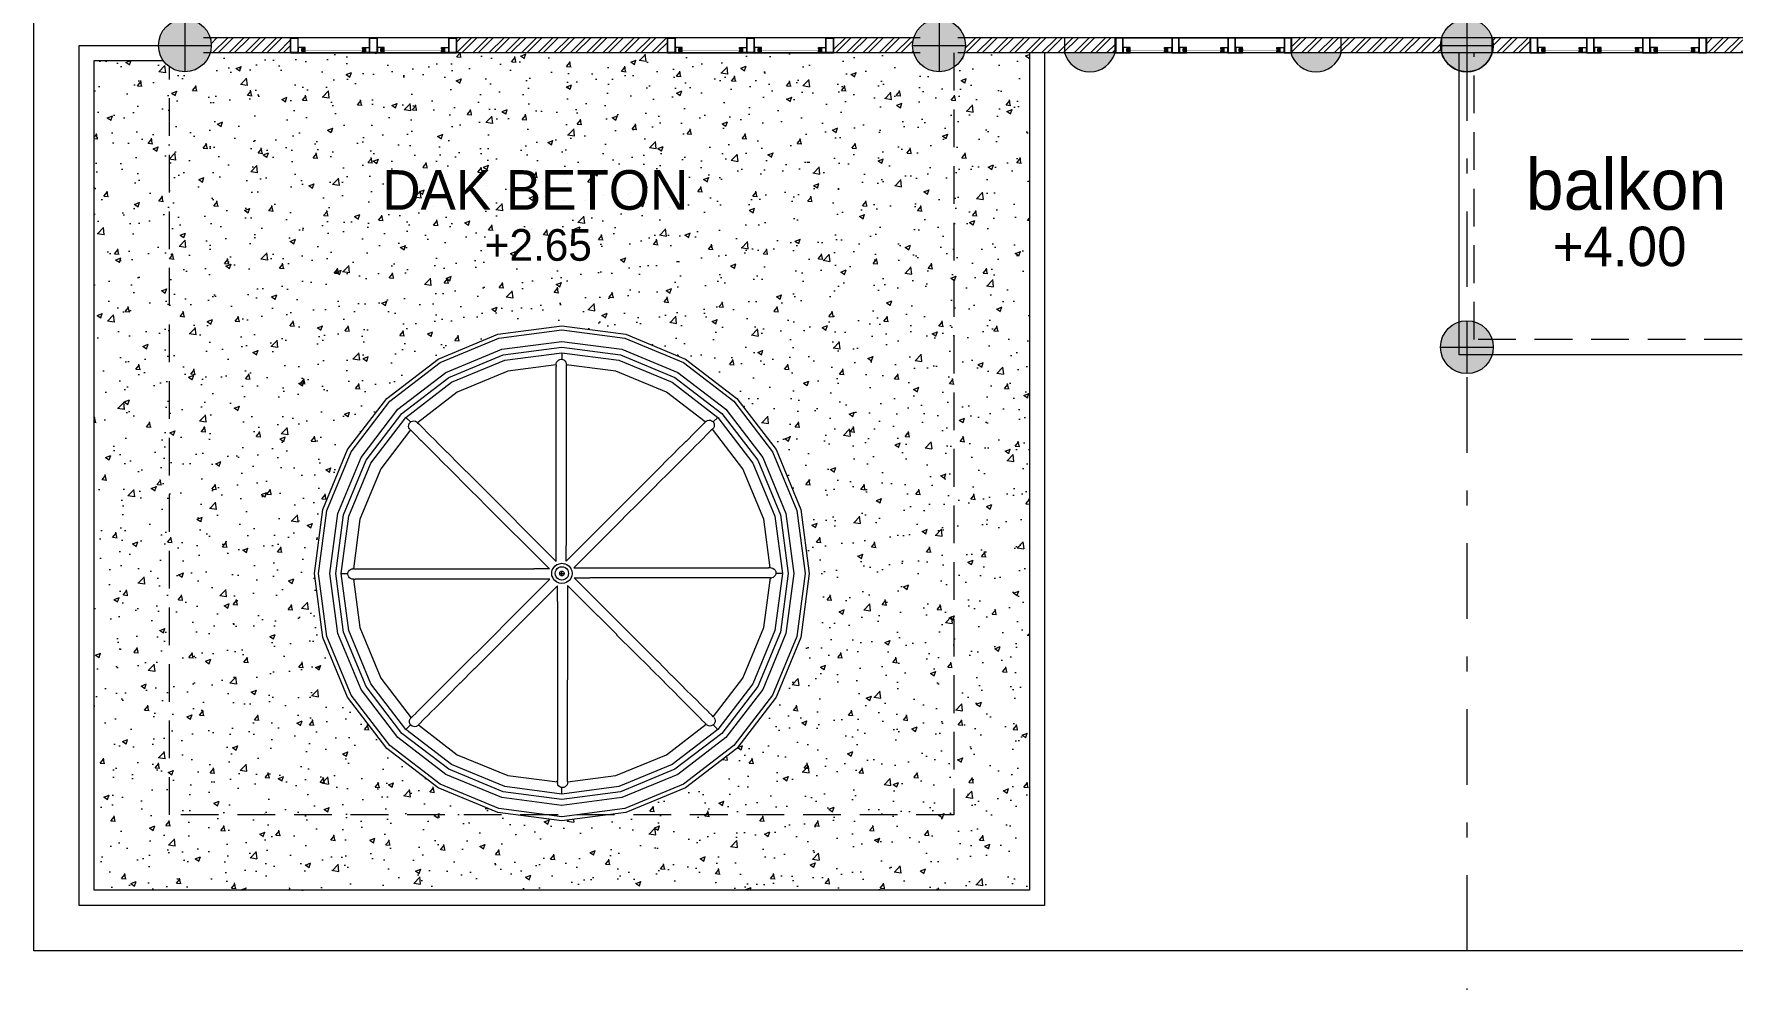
# Model space of a CAD drawing. Header units: millimetres. Extents: x -667 to -468, y -723 to -475.
# Drawn here: x -583.96 to -572.7, y -711.57 to -705.31 of the extents above; entities that cross this region are included whole.
import ezdxf

# ---------------------------------------------------------------- set-up
doc = ezdxf.new("R2010")
doc.units = ezdxf.units.MM
for name, pattern in [('CENTER', [2, 1.25, -0.25, 0.25, -0.25]), ('DASHDOT', [1, 0.5, -0.25, 0, -0.25]), ('DASHED2', [0.375, 0.25, -0.125])]:
    doc.linetypes.add(name, pattern=pattern)
doc.layers.get('0').update_dxf_attribs({"lineweight": 9})
for name, color, linetype, lineweight in [('COLUMN', 11, 'Continuous', 9), ('dinding', 36, 'Continuous', 9), ('GRID', 250, 'CENTER', 0), ('NOTASI', 250, 'Continuous', 5), ('pintu', 6, 'Continuous', 5), ('TEXT', 26, 'Continuous', 5)]:
    doc.layers.add(name, color=color, linetype=linetype, lineweight=lineweight)
doc.styles.get("Standard").update_dxf_attribs({"font": 'arial.ttf'})
pattern_1 = [(45, (75.192764, -159.11501), (-0.053881537, 0.053881537), []), (45, (75.228685, -159.11501), (-0.053881537, 0.053881537), [])]

# ---------------------------------------------------------------- blocks, each defined once
blk = doc.blocks.new('kolommm bulat')
at = {"layer": 'NOTASI'}
h = blk.add_hatch(color=256, dxfattribs=at)
h.paths.add_polyline_path([(-808.914, -494.931), (-808.914, -495.106), (-808.739, -495.106, 0.414214)])
h.paths.add_polyline_path([(-808.914, -494.931, 0.414214), (-809.089, -495.106), (-808.914, -495.106)])
h.paths.add_polyline_path([(-808.914, -495.106), (-809.089, -495.106, 0.414214), (-808.914, -495.281)])
h.paths.add_polyline_path([(-808.739, -495.106), (-808.914, -495.106), (-808.914, -495.281, 0.414214)])
for p, q in [((-808.914, -494.931), (-808.914, -495.281)), ((-809.089, -495.106), (-808.739, -495.106))]:
    blk.add_line(p, q)
blk.add_circle((-808.914, -495.106), 0.175)
blk = doc.blocks.new('VBV')
h = blk.add_hatch()
h.set_pattern_fill('ANSI31', color=30, scale=0.02, angle=-180, style=0)
h.set_pattern_definition([(45, (-1846.064447, -2578.5427676), (-0.0017677669529, 0.0017677669529), [])])
h.paths.add_polyline_path([(-651.29, -519.722), (-651.288, -519.722, -0.354282), (-651.286, -519.719), (-651.306, -519.719), (-651.306, -519.727), (-651.29, -519.727)])
h.paths.add_polyline_path([(-651.306, -519.711), (-651.306, -519.719), (-651.286, -519.719, -0.354282), (-651.288, -519.716), (-651.29, -519.716), (-651.29, -519.711)])
h = blk.add_hatch()
h.set_pattern_fill('ANSI31', color=30, scale=0.02, angle=-180, style=0)
h.set_pattern_definition([(135, (543.7193513, -2578.5427676), (0.0017677669529, 0.0017677669529), [])])
h.paths.add_polyline_path([(-651.055, -519.722), (-651.057, -519.722, 0.354282), (-651.059, -519.719), (-651.039, -519.719), (-651.039, -519.727), (-651.055, -519.727)])
h.paths.add_polyline_path([(-651.039, -519.711), (-651.039, -519.719), (-651.059, -519.719, 0.354282), (-651.057, -519.716), (-651.055, -519.716), (-651.055, -519.711)])
h = blk.add_hatch()
h.set_pattern_fill('ANSI31', color=30, scale=0.02, angle=-180, style=0)
h.set_pattern_definition([(45, (-1845.6919134, -2578.5427676), (-0.0017677669529, 0.0017677669529), [])])
h.paths.add_polyline_path([(-650.918, -519.722), (-650.916, -519.722, -0.354282), (-650.914, -519.719), (-650.934, -519.719), (-650.934, -519.727), (-650.918, -519.727)])
h.paths.add_polyline_path([(-650.934, -519.711), (-650.934, -519.719), (-650.914, -519.719, -0.354282), (-650.916, -519.716), (-650.918, -519.716), (-650.918, -519.711)])
h = blk.add_hatch()
h.set_pattern_fill('ANSI31', color=30, scale=0.02, angle=-180, style=0)
h.set_pattern_definition([(135, (544.0918849, -2578.5427676), (0.0017677669529, 0.0017677669529), [])])
h.paths.add_polyline_path([(-650.682, -519.722), (-650.684, -519.722, 0.354282), (-650.686, -519.719), (-650.666, -519.719), (-650.666, -519.727), (-650.682, -519.727)])
h.paths.add_polyline_path([(-650.666, -519.711), (-650.666, -519.719), (-650.686, -519.719, 0.354282), (-650.684, -519.716), (-650.682, -519.716), (-650.682, -519.711)])
h = blk.add_hatch()
h.set_pattern_fill('ANSI31', color=30, scale=0.02, angle=-180, style=0)
h.set_pattern_definition([(45, (-1845.31938, -2578.5427676), (-0.0017677669529, 0.0017677669529), [])])
h.paths.add_polyline_path([(-650.545, -519.722), (-650.543, -519.722, -0.354282), (-650.541, -519.719), (-650.561, -519.719), (-650.561, -519.727), (-650.545, -519.727)])
h.paths.add_polyline_path([(-650.561, -519.711), (-650.561, -519.719), (-650.541, -519.719, -0.354282), (-650.543, -519.716), (-650.545, -519.716), (-650.545, -519.711)])
h = blk.add_hatch()
h.set_pattern_fill('ANSI31', color=30, scale=0.02, angle=-180, style=0)
h.set_pattern_definition([(135, (544.4644184, -2578.5427676), (0.0017677669529, 0.0017677669529), [])])
h.paths.add_polyline_path([(-650.31, -519.722), (-650.312, -519.722, 0.354282), (-650.314, -519.719), (-650.294, -519.719), (-650.294, -519.727), (-650.31, -519.727)])
h.paths.add_polyline_path([(-650.294, -519.711), (-650.294, -519.719), (-650.314, -519.719, 0.354282), (-650.312, -519.716), (-650.31, -519.716), (-650.31, -519.711)])
for points in [[(-651.334, -519.638), (-651.384, -519.638), (-651.384, -519.738), (-651.334, -519.738)], [(-651.384, -519.638), (-650.216, -519.638), (-650.216, -519.738), (-651.384, -519.738)], [(-651.336, -519.64), (-651.382, -519.64), (-651.382, -519.736), (-651.336, -519.736)], [(-650.961, -519.638), (-651.011, -519.638), (-651.011, -519.738), (-650.961, -519.738)], [(-650.963, -519.64), (-651.009, -519.64), (-651.009, -519.736), (-650.963, -519.736)], [(-650.589, -519.638), (-650.639, -519.638), (-650.639, -519.738), (-650.589, -519.738)], [(-650.591, -519.64), (-650.637, -519.64), (-650.637, -519.736), (-650.591, -519.736)], [(-650.216, -519.638), (-650.266, -519.638), (-650.266, -519.738), (-650.216, -519.738)], [(-650.218, -519.64), (-650.264, -519.64), (-650.264, -519.736), (-650.218, -519.736)], [(-651.308, -519.709), (-651.288, -519.709), (-651.288, -519.703), (-651.332, -519.703), (-651.332, -519.736), (-651.288, -519.736), (-651.288, -519.729), (-651.308, -519.729)], [(-651.037, -519.709), (-651.057, -519.709), (-651.057, -519.703), (-651.013, -519.703), (-651.013, -519.736), (-651.057, -519.736), (-651.057, -519.729), (-651.037, -519.729)], [(-650.936, -519.709), (-650.916, -519.709), (-650.916, -519.703), (-650.959, -519.703), (-650.959, -519.736), (-650.916, -519.736), (-650.916, -519.729), (-650.936, -519.729)], [(-650.664, -519.709), (-650.684, -519.709), (-650.684, -519.703), (-650.641, -519.703), (-650.641, -519.736), (-650.684, -519.736), (-650.684, -519.729), (-650.664, -519.729)], [(-650.563, -519.709), (-650.543, -519.709), (-650.543, -519.703), (-650.587, -519.703), (-650.587, -519.736), (-650.543, -519.736), (-650.543, -519.729), (-650.563, -519.729)], [(-650.292, -519.709), (-650.312, -519.709), (-650.312, -519.703), (-650.268, -519.703), (-650.268, -519.736), (-650.312, -519.736), (-650.312, -519.729), (-650.292, -519.729)]]:
    blk.add_lwpolyline(points, close=True)
for points in [[(-651.288, -519.713), (-651.288, -519.711), (-651.288, -519.716), (-651.288, -519.711), (-651.286, -519.711), (-651.286, -519.701), (-651.334, -519.701), (-651.334, -519.738), (-651.286, -519.738), (-651.286, -519.727), (-651.288, -519.727), (-651.288, -519.722), (-651.288, -519.727)], [(-651.288, -519.722), (-651.29, -519.722), (-651.29, -519.727), (-651.306, -519.727), (-651.306, -519.711), (-651.29, -519.711), (-651.29, -519.716), (-651.288, -519.716)], [(-651.057, -519.713), (-651.057, -519.711), (-651.057, -519.716), (-651.057, -519.711), (-651.059, -519.711), (-651.059, -519.701), (-651.011, -519.701), (-651.011, -519.738), (-651.059, -519.738), (-651.059, -519.727), (-651.057, -519.727), (-651.057, -519.722), (-651.057, -519.727)], [(-651.057, -519.722), (-651.055, -519.722), (-651.055, -519.727), (-651.039, -519.727), (-651.039, -519.711), (-651.055, -519.711), (-651.055, -519.716), (-651.057, -519.716)], [(-650.916, -519.713), (-650.916, -519.711), (-650.916, -519.716), (-650.916, -519.711), (-650.914, -519.711), (-650.914, -519.701), (-650.961, -519.701), (-650.961, -519.738), (-650.914, -519.738), (-650.914, -519.727), (-650.916, -519.727), (-650.916, -519.722), (-650.916, -519.727)], [(-650.916, -519.722), (-650.918, -519.722), (-650.918, -519.727), (-650.934, -519.727), (-650.934, -519.711), (-650.918, -519.711), (-650.918, -519.716), (-650.916, -519.716)], [(-650.684, -519.713), (-650.684, -519.711), (-650.684, -519.716), (-650.684, -519.711), (-650.686, -519.711), (-650.686, -519.701), (-650.639, -519.701), (-650.639, -519.738), (-650.686, -519.738), (-650.686, -519.727), (-650.684, -519.727), (-650.684, -519.722), (-650.684, -519.727)], [(-650.684, -519.722), (-650.682, -519.722), (-650.682, -519.727), (-650.666, -519.727), (-650.666, -519.711), (-650.682, -519.711), (-650.682, -519.716), (-650.684, -519.716)], [(-650.543, -519.713), (-650.543, -519.711), (-650.543, -519.716), (-650.543, -519.711), (-650.541, -519.711), (-650.541, -519.701), (-650.589, -519.701), (-650.589, -519.738), (-650.541, -519.738), (-650.541, -519.727), (-650.543, -519.727), (-650.543, -519.722), (-650.543, -519.727)], [(-650.543, -519.722), (-650.545, -519.722), (-650.545, -519.727), (-650.561, -519.727), (-650.561, -519.711), (-650.545, -519.711), (-650.545, -519.716), (-650.543, -519.716)], [(-650.312, -519.713), (-650.312, -519.711), (-650.312, -519.716), (-650.312, -519.711), (-650.314, -519.711), (-650.314, -519.701), (-650.266, -519.701), (-650.266, -519.738), (-650.314, -519.738), (-650.314, -519.727), (-650.312, -519.727), (-650.312, -519.722), (-650.312, -519.727)], [(-650.312, -519.722), (-650.31, -519.722), (-650.31, -519.727), (-650.294, -519.727), (-650.294, -519.711), (-650.31, -519.711), (-650.31, -519.716), (-650.312, -519.716)]]:
    blk.add_lwpolyline(points)
at = {"color": 20, "const_width": 0.002}
for points in [[(-651.055, -519.719), (-651.29, -519.719)], [(-650.682, -519.719), (-650.918, -519.719)], [(-650.31, -519.719), (-650.545, -519.719)]]:
    blk.add_lwpolyline(points, dxfattribs=at)
for centre, start, end in [((-651.285, -519.717), 174.6734, 252.7067), ((-651.285, -519.722), 107.2933, 185.3266), ((-651.06, -519.717), 287.2933, 5.3266), ((-651.06, -519.722), 354.6734, 72.7067), ((-650.913, -519.717), 174.6734, 252.7067), ((-650.913, -519.722), 107.2933, 185.3266), ((-650.687, -519.717), 287.2933, 5.3266), ((-650.687, -519.722), 354.6734, 72.7067), ((-650.54, -519.717), 174.6734, 252.7067), ((-650.54, -519.722), 107.2933, 185.3266), ((-650.315, -519.717), 287.2933, 5.3266), ((-650.315, -519.722), 354.6734, 72.7067)]:
    blk.add_arc(centre, 0.00286, start, end)
blk = doc.blocks.new('FCE')
h = blk.add_hatch()
h.set_pattern_fill('ANSI31', color=30, scale=0.02, angle=-180, style=0)
h.set_pattern_definition([(45, (-1849.7851361, -2568.5427676), (-0.0017677669529, 0.0017677669529), [])])
h.paths.add_polyline_path([(-655.011, -509.722), (-655.009, -509.722, -0.354282), (-655.007, -509.719), (-655.027, -509.719), (-655.027, -509.727), (-655.011, -509.727)])
h.paths.add_polyline_path([(-655.027, -509.711), (-655.027, -509.719), (-655.007, -509.719, -0.354282), (-655.009, -509.716), (-655.011, -509.716), (-655.011, -509.711)])
h = blk.add_hatch()
h.set_pattern_fill('ANSI31', color=30, scale=0.02, angle=-180, style=0)
h.set_pattern_definition([(135, (540.1511286, -2568.5427676), (0.0017677669529, 0.0017677669529), [])])
h.paths.add_polyline_path([(-654.623, -509.722), (-654.625, -509.722, 0.354282), (-654.627, -509.719), (-654.607, -509.719), (-654.607, -509.727), (-654.623, -509.727)])
h.paths.add_polyline_path([(-654.607, -509.711), (-654.607, -509.719), (-654.627, -509.719, 0.354282), (-654.625, -509.716), (-654.623, -509.716), (-654.623, -509.711)])
h = blk.add_hatch()
h.set_pattern_fill('ANSI31', color=30, scale=0.02, angle=-180, style=0)
h.set_pattern_definition([(45, (-1849.2601361, -2568.5427676), (-0.0017677669529, 0.0017677669529), [])])
h.paths.add_polyline_path([(-654.486, -509.722), (-654.484, -509.722, -0.354282), (-654.482, -509.719), (-654.502, -509.719), (-654.502, -509.727), (-654.486, -509.727)])
h.paths.add_polyline_path([(-654.502, -509.711), (-654.502, -509.719), (-654.482, -509.719, -0.354282), (-654.484, -509.716), (-654.486, -509.716), (-654.486, -509.711)])
h = blk.add_hatch()
h.set_pattern_fill('ANSI31', color=30, scale=0.02, angle=-180, style=0)
h.set_pattern_definition([(135, (540.6761286, -2568.5427676), (0.0017677669529, 0.0017677669529), [])])
h.paths.add_polyline_path([(-654.098, -509.722), (-654.1, -509.722, 0.354282), (-654.102, -509.719), (-654.082, -509.719), (-654.082, -509.727), (-654.098, -509.727)])
h.paths.add_polyline_path([(-654.082, -509.711), (-654.082, -509.719), (-654.102, -509.719, 0.354282), (-654.1, -509.716), (-654.098, -509.716), (-654.098, -509.711)])
for points in [[(-655.055, -509.638), (-655.105, -509.638), (-655.105, -509.738), (-655.055, -509.738)], [(-655.105, -509.638), (-654.005, -509.638), (-654.005, -509.738), (-655.105, -509.738)], [(-655.057, -509.64), (-655.103, -509.64), (-655.103, -509.736), (-655.057, -509.736)], [(-654.53, -509.638), (-654.58, -509.638), (-654.58, -509.738), (-654.53, -509.738)], [(-654.532, -509.64), (-654.578, -509.64), (-654.578, -509.736), (-654.532, -509.736)], [(-654.005, -509.638), (-654.055, -509.638), (-654.055, -509.738), (-654.005, -509.738)], [(-654.007, -509.64), (-654.053, -509.64), (-654.053, -509.736), (-654.007, -509.736)], [(-655.029, -509.709), (-655.009, -509.709), (-655.009, -509.703), (-655.053, -509.703), (-655.053, -509.736), (-655.009, -509.736), (-655.009, -509.729), (-655.029, -509.729)], [(-654.605, -509.709), (-654.625, -509.709), (-654.625, -509.703), (-654.582, -509.703), (-654.582, -509.736), (-654.625, -509.736), (-654.625, -509.729), (-654.605, -509.729)], [(-654.504, -509.709), (-654.484, -509.709), (-654.484, -509.703), (-654.528, -509.703), (-654.528, -509.736), (-654.484, -509.736), (-654.484, -509.729), (-654.504, -509.729)], [(-654.08, -509.709), (-654.1, -509.709), (-654.1, -509.703), (-654.057, -509.703), (-654.057, -509.736), (-654.1, -509.736), (-654.1, -509.729), (-654.08, -509.729)]]:
    blk.add_lwpolyline(points, close=True)
for points in [[(-655.009, -509.713), (-655.009, -509.711), (-655.009, -509.716), (-655.009, -509.711), (-655.007, -509.711), (-655.007, -509.701), (-655.055, -509.701), (-655.055, -509.738), (-655.007, -509.738), (-655.007, -509.727), (-655.009, -509.727), (-655.009, -509.722), (-655.009, -509.727)], [(-655.009, -509.722), (-655.011, -509.722), (-655.011, -509.727), (-655.027, -509.727), (-655.027, -509.711), (-655.011, -509.711), (-655.011, -509.716), (-655.009, -509.716)], [(-654.625, -509.713), (-654.625, -509.711), (-654.625, -509.716), (-654.625, -509.711), (-654.627, -509.711), (-654.627, -509.701), (-654.58, -509.701), (-654.58, -509.738), (-654.627, -509.738), (-654.627, -509.727), (-654.625, -509.727), (-654.625, -509.722), (-654.625, -509.727)], [(-654.625, -509.722), (-654.623, -509.722), (-654.623, -509.727), (-654.607, -509.727), (-654.607, -509.711), (-654.623, -509.711), (-654.623, -509.716), (-654.625, -509.716)], [(-654.484, -509.713), (-654.484, -509.711), (-654.484, -509.716), (-654.484, -509.711), (-654.482, -509.711), (-654.482, -509.701), (-654.53, -509.701), (-654.53, -509.738), (-654.482, -509.738), (-654.482, -509.727), (-654.484, -509.727), (-654.484, -509.722), (-654.484, -509.727)], [(-654.484, -509.722), (-654.486, -509.722), (-654.486, -509.727), (-654.502, -509.727), (-654.502, -509.711), (-654.486, -509.711), (-654.486, -509.716), (-654.484, -509.716)], [(-654.1, -509.713), (-654.1, -509.711), (-654.1, -509.716), (-654.1, -509.711), (-654.102, -509.711), (-654.102, -509.701), (-654.055, -509.701), (-654.055, -509.738), (-654.102, -509.738), (-654.102, -509.727), (-654.1, -509.727), (-654.1, -509.722), (-654.1, -509.727)], [(-654.1, -509.722), (-654.098, -509.722), (-654.098, -509.727), (-654.082, -509.727), (-654.082, -509.711), (-654.098, -509.711), (-654.098, -509.716), (-654.1, -509.716)]]:
    blk.add_lwpolyline(points)
at = {"color": 20, "const_width": 0.002}
for points in [[(-654.623, -509.719), (-655.011, -509.719)], [(-654.098, -509.719), (-654.486, -509.719)]]:
    blk.add_lwpolyline(points, dxfattribs=at)
for centre, start, end in [((-655.006, -509.717), 174.6734, 252.7067), ((-655.006, -509.722), 107.2933, 185.3266), ((-654.628, -509.717), 287.2933, 5.3266), ((-654.628, -509.722), 354.6734, 72.7067), ((-654.481, -509.717), 174.6734, 252.7067), ((-654.481, -509.722), 107.2933, 185.3266), ((-654.103, -509.717), 287.2933, 5.3266), ((-654.103, -509.722), 354.6734, 72.7067)]:
    blk.add_arc(centre, 0.00286, start, end)
blk = doc.blocks.new('VVC')
for p, q in [((-660.604, -540.335), (-660.18, -540.279)), ((-660.18, -540.279), (-659.755, -540.335)), ((-661, -540.499), (-660.604, -540.335)), ((-660.986, -540.522), (-660.597, -540.361)), ((-660.597, -540.361), (-660.18, -540.306)), ((-660.578, -540.434), (-660.18, -540.382)), ((-660.18, -540.306), (-659.762, -540.361)), ((-660.18, -540.382), (-659.782, -540.434)), ((-659.762, -540.361), (-659.373, -540.522)), ((-659.755, -540.335), (-659.359, -540.499)), ((-661.34, -540.76), (-661, -540.499)), ((-660.948, -540.588), (-660.578, -540.434)), ((-660.929, -540.621), (-660.568, -540.471)), ((-660.911, -540.653), (-660.558, -540.507)), ((-660.568, -540.471), (-660.18, -540.42)), ((-660.558, -540.507), (-660.18, -540.458)), ((-660.209, -540.512), (-660.202, -540.506)), ((-660.202, -540.506), (-660.193, -540.502)), ((-660.193, -540.502), (-660.184, -540.5)), ((-660.184, -540.5), (-660.174, -540.502)), ((-660.18, -540.42), (-659.791, -540.471)), ((-660.18, -540.458), (-659.801, -540.507)), ((-660.18, -540.458), (-660.18, -540.501)), ((-660.174, -540.502), (-660.166, -540.505)), ((-660.166, -540.505), (-660.159, -540.511)), ((-659.801, -540.507), (-659.448, -540.653)), ((-659.791, -540.471), (-659.43, -540.621)), ((-659.782, -540.434), (-659.411, -540.588)), ((-659.359, -540.499), (-659.019, -540.76)), ((-661.32, -540.779), (-660.986, -540.522)), ((-661.267, -540.832), (-660.948, -540.588)), ((-661.24, -540.859), (-660.929, -540.621)), ((-660.538, -540.58), (-660.873, -540.719)), ((-660.217, -540.538), (-660.538, -540.58)), ((-660.217, -540.529), (-660.214, -540.52)), ((-660.217, -540.533), (-660.217, -540.529)), ((-660.217, -540.538), (-660.217, -540.549)), ((-660.217, -540.583), (-660.217, -540.549)), ((-660.217, -540.638), (-660.217, -540.583)), ((-660.217, -540.583), (-660.217, -540.583)), ((-660.217, -540.583), (-660.217, -540.583)), ((-660.214, -540.52), (-660.209, -540.512)), ((-660.159, -540.511), (-660.153, -540.519)), ((-660.153, -540.519), (-660.15, -540.528)), ((-660.15, -540.528), (-660.15, -540.533)), ((-659.821, -540.58), (-660.15, -540.537)), ((-660.15, -540.537), (-660.15, -540.548)), ((-660.15, -540.537), (-660.142, -540.538)), ((-660.15, -540.548), (-660.15, -540.548)), ((-660.15, -540.548), (-660.15, -540.582)), ((-660.15, -540.582), (-660.15, -540.582)), ((-660.15, -540.582), (-660.15, -540.638)), ((-659.486, -540.719), (-659.821, -540.58)), ((-659.43, -540.621), (-659.119, -540.859)), ((-659.411, -540.588), (-659.092, -540.832)), ((-659.373, -540.522), (-659.039, -540.779)), ((-661.213, -540.886), (-660.911, -540.653)), ((-660.873, -540.719), (-661.136, -540.921)), ((-660.217, -540.639), (-660.217, -540.638)), ((-660.217, -540.715), (-660.217, -540.639)), ((-660.217, -540.639), (-660.217, -540.639)), ((-660.217, -540.716), (-660.217, -540.715)), ((-660.217, -540.812), (-660.217, -540.716)), ((-660.217, -540.716), (-660.217, -540.716)), ((-660.15, -540.638), (-660.15, -540.638)), ((-660.15, -540.638), (-660.15, -540.714)), ((-660.15, -540.714), (-660.15, -540.715)), ((-660.15, -540.715), (-660.15, -540.811)), ((-659.229, -540.916), (-659.486, -540.719)), ((-659.448, -540.653), (-659.146, -540.886)), ((-661.6, -541.099), (-661.34, -540.76)), ((-661.577, -541.113), (-661.32, -540.779)), ((-661.511, -541.151), (-661.267, -540.832)), ((-660.217, -540.813), (-660.217, -540.812)), ((-660.217, -540.814), (-660.217, -540.813)), ((-660.217, -540.928), (-660.217, -540.814)), ((-660.15, -540.811), (-660.15, -540.813)), ((-660.15, -540.813), (-660.15, -540.927)), ((-659.092, -540.832), (-658.848, -541.151)), ((-659.039, -540.779), (-658.782, -541.113)), ((-659.019, -540.76), (-658.759, -541.099)), ((-661.478, -541.17), (-661.24, -540.859)), ((-661.446, -541.189), (-661.213, -540.886)), ((-661.213, -540.886), (-661.183, -540.916)), ((-661.196, -540.945), (-661.195, -540.936)), ((-661.194, -540.954), (-661.196, -540.945)), ((-661.195, -540.936), (-661.192, -540.927)), ((-661.189, -540.962), (-661.194, -540.954)), ((-661.192, -540.927), (-661.186, -540.919)), ((-661.186, -540.919), (-661.179, -540.913)), ((-661.179, -540.913), (-661.17, -540.91)), ((-661.17, -540.91), (-661.161, -540.909)), ((-661.161, -540.909), (-661.151, -540.911)), ((-661.151, -540.911), (-661.143, -540.915)), ((-661.136, -540.921), (-661.143, -540.915)), ((-661.136, -540.921), (-661.13, -540.916)), ((-661.136, -540.921), (-661.128, -540.929)), ((-661.128, -540.929), (-661.128, -540.929)), ((-661.128, -540.929), (-661.104, -540.953)), ((-661.104, -540.953), (-661.104, -540.953)), ((-661.104, -540.953), (-661.065, -540.992)), ((-660.217, -540.929), (-660.217, -540.928)), ((-660.217, -540.93), (-660.217, -540.929)), ((-660.217, -541.061), (-660.217, -540.93)), ((-660.15, -540.927), (-660.15, -540.929)), ((-660.15, -540.929), (-660.15, -541.061)), ((-659.3, -540.987), (-659.261, -540.948)), ((-659.261, -540.948), (-659.237, -540.924)), ((-659.261, -540.948), (-659.261, -540.948)), ((-659.229, -540.916), (-659.237, -540.924)), ((-659.229, -540.916), (-659.222, -540.91)), ((-659.222, -540.91), (-659.214, -540.906)), ((-659.214, -540.906), (-659.205, -540.904)), ((-659.205, -540.904), (-659.195, -540.904)), ((-659.195, -540.904), (-659.187, -540.908)), ((-659.187, -540.908), (-659.179, -540.913)), ((-659.181, -540.963), (-659.174, -540.956)), ((-659.179, -540.913), (-659.173, -540.921)), ((-659.146, -540.886), (-659.176, -540.916)), ((-659.17, -540.948), (-659.174, -540.956)), ((-659.173, -540.921), (-659.17, -540.929)), ((-659.17, -540.929), (-659.169, -540.939)), ((-659.169, -540.939), (-659.17, -540.948)), ((-659.146, -540.886), (-658.913, -541.189)), ((-659.119, -540.859), (-658.881, -541.17)), ((-661.183, -540.969), (-661.38, -541.226)), ((-661.186, -540.966), (-661.189, -540.962)), ((-661.183, -540.969), (-661.175, -540.977)), ((-661.151, -541.001), (-661.175, -540.977)), ((-661.151, -541.001), (-661.151, -541.001)), ((-661.112, -541.04), (-661.151, -541.001)), ((-661.111, -541.041), (-661.112, -541.04)), ((-661.058, -541.094), (-661.111, -541.041)), ((-661.065, -540.992), (-661.065, -540.993)), ((-661.065, -540.993), (-661.011, -541.046)), ((-661.011, -541.046), (-661.01, -541.047)), ((-661.01, -541.047), (-660.942, -541.115)), ((-660.217, -541.064), (-660.217, -541.061)), ((-660.217, -541.21), (-660.217, -541.064)), ((-660.15, -541.061), (-660.15, -541.063)), ((-660.15, -541.063), (-660.15, -541.21)), ((-659.423, -541.11), (-659.355, -541.043)), ((-659.355, -541.043), (-659.354, -541.042)), ((-659.354, -541.042), (-659.3, -540.988)), ((-659.252, -541.035), (-659.306, -541.088)), ((-659.3, -540.988), (-659.3, -540.987)), ((-659.213, -540.995), (-659.252, -541.034)), ((-659.252, -541.034), (-659.252, -541.035)), ((-659.189, -540.971), (-659.213, -540.995)), ((-659.213, -540.995), (-659.213, -540.995)), ((-659.181, -540.963), (-659.189, -540.971)), ((-659.189, -540.971), (-659.189, -540.971)), ((-658.979, -541.226), (-659.181, -540.963)), ((-659.181, -540.963), (-659.176, -540.969)), ((-661.764, -541.495), (-661.6, -541.099)), ((-661.738, -541.502), (-661.577, -541.113)), ((-661.665, -541.522), (-661.511, -541.151)), ((-661.628, -541.532), (-661.478, -541.17)), ((-661.057, -541.095), (-661.058, -541.094)), ((-660.989, -541.163), (-661.057, -541.095)), ((-660.988, -541.164), (-660.989, -541.163)), ((-660.907, -541.245), (-660.988, -541.164)), ((-660.942, -541.115), (-660.941, -541.116)), ((-660.941, -541.116), (-660.86, -541.197)), ((-659.505, -541.192), (-659.424, -541.112)), ((-659.376, -541.158), (-659.457, -541.239)), ((-659.424, -541.112), (-659.423, -541.11)), ((-659.375, -541.157), (-659.376, -541.158)), ((-659.307, -541.089), (-659.375, -541.157)), ((-659.306, -541.088), (-659.307, -541.089)), ((-658.881, -541.17), (-658.731, -541.532)), ((-658.848, -541.151), (-658.694, -541.522)), ((-658.782, -541.113), (-658.621, -541.502)), ((-658.759, -541.099), (-658.595, -541.495)), ((-661.592, -541.541), (-661.446, -541.189)), ((-661.38, -541.226), (-661.519, -541.561)), ((-660.905, -541.246), (-660.907, -541.245)), ((-660.813, -541.339), (-660.905, -541.246)), ((-660.86, -541.197), (-660.859, -541.199)), ((-660.859, -541.199), (-660.766, -541.291)), ((-660.766, -541.291), (-660.764, -541.293)), ((-660.764, -541.293), (-660.66, -541.397)), ((-660.217, -541.214), (-660.217, -541.21)), ((-660.217, -541.841), (-660.217, -541.214)), ((-660.15, -541.21), (-660.15, -541.213)), ((-660.15, -541.213), (-660.15, -541.373)), ((-659.704, -541.392), (-659.601, -541.289)), ((-659.601, -541.289), (-659.599, -541.286)), ((-659.599, -541.286), (-659.506, -541.194)), ((-659.458, -541.24), (-659.551, -541.333)), ((-659.506, -541.194), (-659.505, -541.192)), ((-659.457, -541.239), (-659.458, -541.24)), ((-658.84, -541.561), (-658.979, -541.226)), ((-658.913, -541.189), (-658.767, -541.541)), ((-660.811, -541.341), (-660.813, -541.339)), ((-660.708, -541.444), (-660.811, -541.341)), ((-660.66, -541.397), (-660.658, -541.399)), ((-660.658, -541.399), (-660.545, -541.512)), ((-660.15, -541.373), (-660.15, -541.376)), ((-660.15, -541.376), (-660.15, -541.547)), ((-660.15, -541.838), (-659.707, -541.394)), ((-659.707, -541.394), (-659.704, -541.392)), ((-659.553, -541.335), (-659.657, -541.439)), ((-659.551, -541.333), (-659.553, -541.335)), ((-661.82, -541.92), (-661.764, -541.495)), ((-661.793, -541.92), (-661.738, -541.502)), ((-661.717, -541.92), (-661.665, -541.522)), ((-660.705, -541.447), (-660.708, -541.444)), ((-660.262, -541.89), (-660.705, -541.447)), ((-660.545, -541.512), (-660.543, -541.514)), ((-660.543, -541.514), (-660.422, -541.635)), ((-659.659, -541.441), (-659.772, -541.554)), ((-659.657, -541.439), (-659.659, -541.441)), ((-658.694, -541.522), (-658.642, -541.92)), ((-658.621, -541.502), (-658.566, -541.92)), ((-658.595, -541.495), (-658.539, -541.92)), ((-661.679, -541.92), (-661.628, -541.532)), ((-661.642, -541.92), (-661.592, -541.541)), ((-661.519, -541.561), (-661.562, -541.89)), ((-660.422, -541.635), (-660.42, -541.637)), ((-660.15, -541.547), (-660.15, -541.55)), ((-660.15, -541.55), (-660.15, -541.73)), ((-659.774, -541.556), (-659.895, -541.677)), ((-659.772, -541.554), (-659.774, -541.556)), ((-658.798, -541.883), (-658.84, -541.561)), ((-658.767, -541.541), (-658.717, -541.92)), ((-658.731, -541.532), (-658.68, -541.92)), ((-660.42, -541.637), (-660.293, -541.765)), ((-660.15, -541.73), (-660.15, -541.734)), ((-660.15, -541.838), (-660.15, -541.734)), ((-659.897, -541.679), (-660.024, -541.807)), ((-659.895, -541.677), (-659.897, -541.679)), ((-660.293, -541.765), (-660.29, -541.767)), ((-660.217, -541.841), (-660.29, -541.767)), ((-660.213, -541.861), (-660.209, -541.86)), ((-660.209, -541.86), (-660.197, -541.855)), ((-660.197, -541.855), (-660.18, -541.852)), ((-660.18, -541.852), (-660.162, -541.855)), ((-660.162, -541.855), (-660.158, -541.856)), ((-660.158, -541.856), (-660.146, -541.861)), ((-660.1, -541.883), (-660.027, -541.809)), ((-660.024, -541.807), (-660.027, -541.809)), ((-661.764, -542.344), (-661.82, -541.92)), ((-661.738, -542.337), (-661.793, -541.92)), ((-661.665, -542.318), (-661.717, -541.92)), ((-661.628, -542.308), (-661.679, -541.92)), ((-661.592, -542.298), (-661.642, -541.92)), ((-661.642, -541.92), (-661.598, -541.92)), ((-661.599, -541.924), (-661.598, -541.915)), ((-661.597, -541.933), (-661.599, -541.924)), ((-661.598, -541.915), (-661.594, -541.906)), ((-661.593, -541.942), (-661.597, -541.933)), ((-661.594, -541.906), (-661.588, -541.899)), ((-661.587, -541.949), (-661.593, -541.942)), ((-661.588, -541.899), (-661.58, -541.893)), ((-661.58, -541.954), (-661.587, -541.949)), ((-661.58, -541.893), (-661.572, -541.89)), ((-661.571, -541.957), (-661.58, -541.954)), ((-661.572, -541.89), (-661.566, -541.89)), ((-661.561, -541.957), (-661.571, -541.957)), ((-661.562, -541.89), (-661.561, -541.883)), ((-661.562, -541.89), (-661.551, -541.89)), ((-661.561, -541.957), (-661.519, -542.279)), ((-661.561, -541.957), (-661.55, -541.957)), ((-661.551, -541.89), (-661.551, -541.89)), ((-661.551, -541.89), (-661.517, -541.89)), ((-661.516, -541.957), (-661.55, -541.957)), ((-661.517, -541.89), (-661.517, -541.89)), ((-661.517, -541.89), (-661.462, -541.89)), ((-661.461, -541.957), (-661.516, -541.957)), ((-661.516, -541.957), (-661.516, -541.957)), ((-661.516, -541.957), (-661.516, -541.957)), ((-661.462, -541.89), (-661.461, -541.89)), ((-661.461, -541.89), (-661.385, -541.89)), ((-661.46, -541.957), (-661.461, -541.957)), ((-661.461, -541.957), (-661.461, -541.957)), ((-661.384, -541.957), (-661.46, -541.957)), ((-661.385, -541.89), (-661.384, -541.89)), ((-661.384, -541.89), (-661.288, -541.89)), ((-661.383, -541.957), (-661.384, -541.957)), ((-661.384, -541.957), (-661.384, -541.957)), ((-661.287, -541.957), (-661.383, -541.957)), ((-661.288, -541.89), (-661.286, -541.89)), ((-661.286, -541.957), (-661.287, -541.957)), ((-661.286, -541.89), (-661.172, -541.89)), ((-661.285, -541.957), (-661.286, -541.957)), ((-661.171, -541.957), (-661.285, -541.957)), ((-661.172, -541.89), (-661.17, -541.89)), ((-661.17, -541.957), (-661.171, -541.957)), ((-661.17, -541.89), (-661.038, -541.89)), ((-661.169, -541.957), (-661.17, -541.957)), ((-661.038, -541.957), (-661.169, -541.957)), ((-661.038, -541.89), (-661.036, -541.89)), ((-661.035, -541.957), (-661.038, -541.957)), ((-661.036, -541.89), (-660.889, -541.89)), ((-660.889, -541.957), (-661.035, -541.957)), ((-660.889, -541.89), (-660.887, -541.89)), ((-660.886, -541.957), (-660.889, -541.957)), ((-660.887, -541.89), (-660.727, -541.89)), ((-660.259, -541.957), (-660.886, -541.957)), ((-660.727, -541.89), (-660.723, -541.89)), ((-660.723, -541.89), (-660.553, -541.89)), ((-660.553, -541.89), (-660.549, -541.89)), ((-660.549, -541.89), (-660.369, -541.89)), ((-660.369, -541.89), (-660.366, -541.89)), ((-660.262, -541.89), (-660.366, -541.89)), ((-660.259, -541.957), (-660.332, -542.03)), ((-660.247, -541.92), (-660.245, -541.902)), ((-660.245, -541.937), (-660.247, -541.92)), ((-660.245, -541.902), (-660.243, -541.898)), ((-660.245, -541.937), (-660.24, -541.949)), ((-660.243, -541.898), (-660.238, -541.886)), ((-660.238, -541.953), (-660.24, -541.949)), ((-660.238, -541.886), (-660.227, -541.872)), ((-660.227, -541.967), (-660.238, -541.953)), ((-660.227, -541.872), (-660.213, -541.861)), ((-660.213, -541.978), (-660.227, -541.967)), ((-660.224, -541.92), (-660.222, -541.908)), ((-660.222, -541.931), (-660.224, -541.92)), ((-660.222, -541.908), (-660.218, -541.898)), ((-660.218, -541.942), (-660.222, -541.931)), ((-660.218, -541.898), (-660.211, -541.888)), ((-660.211, -541.951), (-660.218, -541.942)), ((-660.211, -541.888), (-660.202, -541.881)), ((-660.202, -541.958), (-660.211, -541.951)), ((-660.202, -541.881), (-660.191, -541.877)), ((-660.191, -541.963), (-660.202, -541.958)), ((-660.195, -541.92), (-660.194, -541.916)), ((-660.194, -541.924), (-660.195, -541.92)), ((-660.195, -541.92), (-660.164, -541.92)), ((-660.194, -541.916), (-660.193, -541.912)), ((-660.193, -541.927), (-660.194, -541.924)), ((-660.193, -541.912), (-660.19, -541.909)), ((-660.19, -541.931), (-660.193, -541.927)), ((-660.191, -541.877), (-660.18, -541.875)), ((-660.18, -541.964), (-660.191, -541.963)), ((-660.19, -541.909), (-660.187, -541.906)), ((-660.187, -541.933), (-660.19, -541.931)), ((-660.187, -541.906), (-660.184, -541.905)), ((-660.184, -541.935), (-660.187, -541.933)), ((-660.184, -541.905), (-660.18, -541.904)), ((-660.18, -541.935), (-660.184, -541.935)), ((-660.18, -541.875), (-660.168, -541.877)), ((-660.18, -541.904), (-660.176, -541.905)), ((-660.18, -541.935), (-660.18, -541.904)), ((-660.176, -541.935), (-660.18, -541.935)), ((-660.168, -541.963), (-660.18, -541.964)), ((-660.176, -541.905), (-660.172, -541.906)), ((-660.172, -541.933), (-660.176, -541.935)), ((-660.172, -541.906), (-660.169, -541.909)), ((-660.169, -541.931), (-660.172, -541.933)), ((-660.169, -541.909), (-660.166, -541.912)), ((-660.166, -541.927), (-660.169, -541.931)), ((-660.168, -541.877), (-660.157, -541.881)), ((-660.157, -541.958), (-660.168, -541.963)), ((-660.166, -541.912), (-660.165, -541.916)), ((-660.165, -541.924), (-660.166, -541.927)), ((-660.165, -541.916), (-660.164, -541.92)), ((-660.164, -541.92), (-660.165, -541.924)), ((-660.157, -541.881), (-660.148, -541.888)), ((-660.148, -541.951), (-660.157, -541.958)), ((-660.148, -541.888), (-660.141, -541.898)), ((-660.141, -541.942), (-660.148, -541.951)), ((-660.146, -541.861), (-660.132, -541.872)), ((-660.132, -541.967), (-660.146, -541.978)), ((-660.141, -541.898), (-660.137, -541.908)), ((-660.137, -541.931), (-660.141, -541.942)), ((-660.137, -541.908), (-660.135, -541.92)), ((-660.135, -541.92), (-660.137, -541.931)), ((-660.132, -541.872), (-660.121, -541.886)), ((-660.121, -541.953), (-660.132, -541.967)), ((-660.121, -541.886), (-660.119, -541.89)), ((-660.116, -541.941), (-660.121, -541.953)), ((-660.119, -541.89), (-660.114, -541.902)), ((-660.114, -541.937), (-660.116, -541.941)), ((-660.114, -541.902), (-660.112, -541.92)), ((-660.112, -541.92), (-660.114, -541.937)), ((-660.1, -541.883), (-659.474, -541.883)), ((-660.097, -541.949), (-659.654, -542.393)), ((-660.097, -541.949), (-659.993, -541.949)), ((-659.99, -541.949), (-659.993, -541.949)), ((-659.81, -541.949), (-659.99, -541.949)), ((-659.807, -541.949), (-659.81, -541.949)), ((-659.636, -541.949), (-659.807, -541.949)), ((-659.632, -541.949), (-659.636, -541.949)), ((-659.473, -541.949), (-659.632, -541.949)), ((-659.474, -541.883), (-659.47, -541.883)), ((-659.47, -541.949), (-659.473, -541.949)), ((-659.47, -541.883), (-659.324, -541.883)), ((-659.323, -541.949), (-659.47, -541.949)), ((-659.324, -541.883), (-659.321, -541.883)), ((-659.321, -541.949), (-659.323, -541.949)), ((-659.321, -541.883), (-659.19, -541.883)), ((-659.189, -541.949), (-659.321, -541.949)), ((-659.19, -541.883), (-659.189, -541.883)), ((-659.189, -541.883), (-659.188, -541.883)), ((-659.187, -541.949), (-659.189, -541.949)), ((-659.188, -541.883), (-659.074, -541.883)), ((-659.073, -541.949), (-659.187, -541.949)), ((-659.074, -541.883), (-659.073, -541.883)), ((-659.073, -541.883), (-659.072, -541.883)), ((-659.071, -541.949), (-659.073, -541.949)), ((-659.072, -541.883), (-658.976, -541.883)), ((-658.975, -541.949), (-659.071, -541.949)), ((-658.976, -541.883), (-658.975, -541.883)), ((-658.975, -541.883), (-658.899, -541.883)), ((-658.975, -541.883), (-658.975, -541.883)), ((-658.974, -541.949), (-658.975, -541.949)), ((-658.898, -541.949), (-658.974, -541.949)), ((-658.899, -541.883), (-658.899, -541.883)), ((-658.899, -541.883), (-658.898, -541.883)), ((-658.898, -541.883), (-658.843, -541.883)), ((-658.897, -541.949), (-658.898, -541.949)), ((-658.842, -541.949), (-658.897, -541.949)), ((-658.843, -541.883), (-658.809, -541.883)), ((-658.843, -541.883), (-658.843, -541.883)), ((-658.843, -541.883), (-658.843, -541.883)), ((-658.808, -541.949), (-658.842, -541.949)), ((-658.842, -541.949), (-658.842, -541.949)), ((-658.84, -542.279), (-658.797, -541.949)), ((-658.798, -541.883), (-658.809, -541.883)), ((-658.808, -541.949), (-658.808, -541.949)), ((-658.797, -541.949), (-658.808, -541.949)), ((-658.797, -541.949), (-658.798, -541.957)), ((-658.797, -541.949), (-658.788, -541.949)), ((-658.793, -541.883), (-658.789, -541.883)), ((-658.789, -541.883), (-658.78, -541.885)), ((-658.779, -541.946), (-658.788, -541.949)), ((-658.78, -541.885), (-658.772, -541.891)), ((-658.771, -541.941), (-658.779, -541.946)), ((-658.772, -541.891), (-658.766, -541.898)), ((-658.765, -541.933), (-658.771, -541.941)), ((-658.717, -541.92), (-658.767, -542.298)), ((-658.766, -541.898), (-658.762, -541.906)), ((-658.761, -541.925), (-658.765, -541.933)), ((-658.762, -541.906), (-658.76, -541.915)), ((-658.76, -541.915), (-658.761, -541.925)), ((-658.717, -541.92), (-658.761, -541.92)), ((-658.68, -541.92), (-658.731, -542.308)), ((-658.642, -541.92), (-658.694, -542.318)), ((-658.566, -541.92), (-658.621, -542.337)), ((-658.539, -541.92), (-658.595, -542.344)), ((-660.209, -542.002), (-660.652, -542.445)), ((-660.462, -542.16), (-660.335, -542.033)), ((-660.335, -542.033), (-660.332, -542.03)), ((-660.201, -541.983), (-660.213, -541.978)), ((-660.209, -542.106), (-660.209, -542.002)), ((-660.197, -541.985), (-660.201, -541.983)), ((-660.18, -541.987), (-660.197, -541.985)), ((-660.162, -541.985), (-660.18, -541.987)), ((-660.15, -541.98), (-660.162, -541.985)), ((-660.146, -541.978), (-660.15, -541.98)), ((-660.142, -541.999), (-660.069, -542.072)), ((-660.142, -541.999), (-660.142, -542.626)), ((-660.066, -542.075), (-660.069, -542.072)), ((-659.939, -542.202), (-660.066, -542.075)), ((-660.585, -542.283), (-660.464, -542.163)), ((-660.464, -542.163), (-660.462, -542.16)), ((-660.209, -542.106), (-660.209, -542.109)), ((-660.209, -542.109), (-660.209, -542.289)), ((-661.478, -542.67), (-661.628, -542.308)), ((-661.446, -542.651), (-661.592, -542.298)), ((-661.519, -542.279), (-661.38, -542.613)), ((-660.7, -542.399), (-660.587, -542.286)), ((-660.587, -542.286), (-660.585, -542.283)), ((-660.209, -542.289), (-660.209, -542.293)), ((-660.209, -542.293), (-660.209, -542.464)), ((-659.937, -542.204), (-659.939, -542.202)), ((-659.816, -542.325), (-659.937, -542.204)), ((-658.979, -542.613), (-658.84, -542.279)), ((-658.767, -542.298), (-658.913, -542.651)), ((-658.731, -542.308), (-658.881, -542.67)), ((-661.6, -542.74), (-661.764, -542.344)), ((-661.577, -542.726), (-661.738, -542.337)), ((-661.511, -542.689), (-661.665, -542.318)), ((-660.806, -542.504), (-660.702, -542.401)), ((-660.702, -542.401), (-660.7, -542.399)), ((-659.814, -542.328), (-659.816, -542.325)), ((-659.701, -542.441), (-659.814, -542.328)), ((-659.654, -542.393), (-659.652, -542.395)), ((-659.652, -542.395), (-659.548, -542.498)), ((-658.694, -542.318), (-658.848, -542.689)), ((-658.621, -542.337), (-658.782, -542.726)), ((-658.595, -542.344), (-658.759, -542.74)), ((-660.901, -542.599), (-660.808, -542.506)), ((-660.808, -542.506), (-660.806, -542.504)), ((-660.655, -542.448), (-660.758, -542.551)), ((-660.652, -542.445), (-660.655, -542.448)), ((-660.209, -542.464), (-660.209, -542.467)), ((-660.209, -542.467), (-660.209, -542.627)), ((-659.699, -542.443), (-659.701, -542.441)), ((-659.595, -542.546), (-659.699, -542.443)), ((-659.548, -542.498), (-659.546, -542.5)), ((-659.546, -542.5), (-659.454, -542.593)), ((-661.38, -542.613), (-661.178, -542.876)), ((-660.983, -542.681), (-660.902, -542.6)), ((-660.855, -542.647), (-660.935, -542.728)), ((-660.902, -542.6), (-660.901, -542.599)), ((-660.853, -542.646), (-660.855, -542.647)), ((-660.76, -542.553), (-660.853, -542.646)), ((-660.758, -542.551), (-660.76, -542.553)), ((-660.209, -542.627), (-660.209, -542.63)), ((-660.209, -542.63), (-660.209, -542.776)), ((-660.142, -542.629), (-660.142, -542.626)), ((-660.142, -542.775), (-660.142, -542.629)), ((-659.593, -542.548), (-659.595, -542.546)), ((-659.5, -542.641), (-659.593, -542.548)), ((-659.499, -542.642), (-659.5, -542.641)), ((-659.418, -542.723), (-659.499, -542.642)), ((-659.454, -542.593), (-659.452, -542.595)), ((-659.452, -542.595), (-659.371, -542.675)), ((-659.176, -542.87), (-658.979, -542.613)), ((-661.34, -543.08), (-661.6, -542.74)), ((-661.32, -543.061), (-661.577, -542.726)), ((-661.267, -543.007), (-661.511, -542.689)), ((-661.24, -542.98), (-661.478, -542.67)), ((-661.213, -542.954), (-661.446, -542.651)), ((-661.107, -542.805), (-661.053, -542.751)), ((-661.053, -542.751), (-661.052, -542.75)), ((-661.052, -542.75), (-660.984, -542.682)), ((-660.936, -542.729), (-661.004, -542.797)), ((-660.984, -542.682), (-660.983, -542.681)), ((-660.935, -542.728), (-660.936, -542.729)), ((-659.417, -542.724), (-659.418, -542.723)), ((-659.349, -542.792), (-659.417, -542.724)), ((-659.371, -542.675), (-659.37, -542.677)), ((-659.37, -542.677), (-659.302, -542.744)), ((-659.302, -542.744), (-659.301, -542.745)), ((-659.301, -542.745), (-659.248, -542.799)), ((-658.913, -542.651), (-659.146, -542.954)), ((-658.881, -542.67), (-659.119, -542.98)), ((-658.848, -542.689), (-659.092, -543.007)), ((-658.782, -542.726), (-659.039, -543.061)), ((-658.759, -542.74), (-659.019, -543.08)), ((-661.178, -542.876), (-661.183, -542.87)), ((-661.178, -542.876), (-661.17, -542.868)), ((-661.17, -542.868), (-661.146, -542.845)), ((-661.17, -542.868), (-661.17, -542.868)), ((-661.146, -542.844), (-661.107, -542.805)), ((-661.146, -542.845), (-661.146, -542.844)), ((-661.107, -542.805), (-661.107, -542.805)), ((-661.059, -542.852), (-661.098, -542.891)), ((-661.005, -542.798), (-661.059, -542.851)), ((-661.059, -542.851), (-661.059, -542.852)), ((-661.004, -542.797), (-661.005, -542.798)), ((-660.209, -542.776), (-660.209, -542.779)), ((-660.209, -542.779), (-660.209, -542.91)), ((-660.142, -542.778), (-660.142, -542.775)), ((-660.142, -542.909), (-660.142, -542.778)), ((-659.348, -542.793), (-659.349, -542.792)), ((-659.294, -542.847), (-659.348, -542.793)), ((-659.255, -542.886), (-659.294, -542.847)), ((-659.294, -542.847), (-659.294, -542.847)), ((-659.248, -542.799), (-659.247, -542.799)), ((-659.247, -542.799), (-659.208, -542.838)), ((-659.208, -542.838), (-659.208, -542.839)), ((-659.208, -542.839), (-659.184, -542.862)), ((-659.176, -542.87), (-659.184, -542.862)), ((-660.929, -543.218), (-661.24, -542.98)), ((-661.213, -542.954), (-661.183, -542.923)), ((-660.911, -543.186), (-661.213, -542.954)), ((-661.19, -542.901), (-661.189, -542.892)), ((-661.189, -542.91), (-661.19, -542.901)), ((-661.189, -542.892), (-661.185, -542.883)), ((-661.186, -542.919), (-661.189, -542.91)), ((-661.18, -542.926), (-661.186, -542.919)), ((-661.178, -542.876), (-661.185, -542.883)), ((-661.173, -542.932), (-661.18, -542.926)), ((-661.164, -542.935), (-661.173, -542.932)), ((-661.154, -542.936), (-661.164, -542.935)), ((-661.145, -542.934), (-661.154, -542.936)), ((-661.137, -542.93), (-661.145, -542.934)), ((-661.13, -542.923), (-661.137, -542.93)), ((-661.13, -542.923), (-661.122, -542.915)), ((-661.13, -542.923), (-660.873, -543.121)), ((-661.098, -542.891), (-661.122, -542.915)), ((-661.098, -542.891), (-661.098, -542.891)), ((-660.209, -542.91), (-660.209, -542.912)), ((-660.209, -542.912), (-660.209, -543.026)), ((-660.142, -542.911), (-660.142, -542.909)), ((-660.142, -542.912), (-660.142, -542.911)), ((-660.142, -543.026), (-660.142, -542.912)), ((-659.486, -543.121), (-659.223, -542.918)), ((-659.146, -542.954), (-659.448, -543.186)), ((-659.119, -542.98), (-659.43, -543.218)), ((-659.255, -542.887), (-659.255, -542.886)), ((-659.231, -542.91), (-659.255, -542.887)), ((-659.231, -542.91), (-659.231, -542.91)), ((-659.223, -542.918), (-659.231, -542.91)), ((-659.223, -542.918), (-659.229, -542.923)), ((-659.216, -542.925), (-659.22, -542.921)), ((-659.208, -542.929), (-659.216, -542.925)), ((-659.198, -542.931), (-659.208, -542.929)), ((-659.189, -542.93), (-659.198, -542.931)), ((-659.18, -542.926), (-659.189, -542.93)), ((-659.173, -542.92), (-659.18, -542.926)), ((-659.146, -542.954), (-659.176, -542.923)), ((-659.173, -542.874), (-659.17, -542.877)), ((-659.167, -542.913), (-659.173, -542.92)), ((-659.17, -542.877), (-659.165, -542.885)), ((-659.164, -542.904), (-659.167, -542.913)), ((-659.165, -542.885), (-659.163, -542.895)), ((-659.163, -542.895), (-659.164, -542.904)), ((-661, -543.341), (-661.34, -543.08)), ((-660.986, -543.317), (-661.32, -543.061)), ((-660.948, -543.252), (-661.267, -543.007)), ((-660.209, -543.026), (-660.209, -543.028)), ((-660.209, -543.028), (-660.209, -543.124)), ((-660.142, -543.027), (-660.142, -543.026)), ((-660.142, -543.123), (-660.142, -543.027)), ((-660.142, -543.027), (-660.142, -543.027)), ((-659.092, -543.007), (-659.411, -543.252)), ((-659.039, -543.061), (-659.373, -543.317)), ((-659.019, -543.08), (-659.359, -543.341)), ((-660.558, -543.332), (-660.911, -543.186)), ((-660.873, -543.121), (-660.538, -543.259)), ((-660.209, -543.124), (-660.209, -543.125)), ((-660.209, -543.125), (-660.209, -543.201)), ((-660.209, -543.201), (-660.209, -543.202)), ((-660.209, -543.202), (-660.209, -543.257)), ((-660.142, -543.124), (-660.142, -543.123)), ((-660.142, -543.2), (-660.142, -543.124)), ((-660.142, -543.124), (-660.142, -543.124)), ((-660.142, -543.201), (-660.142, -543.2)), ((-660.142, -543.256), (-660.142, -543.201)), ((-660.142, -543.201), (-660.142, -543.201)), ((-659.821, -543.259), (-659.486, -543.121)), ((-659.448, -543.186), (-659.801, -543.332)), ((-660.597, -543.478), (-660.986, -543.317)), ((-660.578, -543.405), (-660.948, -543.252)), ((-660.568, -543.368), (-660.929, -543.218)), ((-660.538, -543.259), (-660.209, -543.302)), ((-660.209, -543.302), (-660.217, -543.301)), ((-660.209, -543.257), (-660.209, -543.291)), ((-660.209, -543.257), (-660.209, -543.257)), ((-660.209, -543.302), (-660.209, -543.291)), ((-660.209, -543.302), (-660.209, -543.312)), ((-660.206, -543.321), (-660.209, -543.312)), ((-660.201, -543.328), (-660.206, -543.321)), ((-660.145, -543.32), (-660.15, -543.328)), ((-660.142, -543.311), (-660.145, -543.32)), ((-660.142, -543.29), (-660.142, -543.256)), ((-660.142, -543.256), (-660.142, -543.256)), ((-660.142, -543.256), (-660.142, -543.256)), ((-660.142, -543.301), (-659.821, -543.259)), ((-660.142, -543.29), (-660.142, -543.29)), ((-660.142, -543.301), (-660.142, -543.29)), ((-660.142, -543.306), (-660.142, -543.311)), ((-659.43, -543.218), (-659.791, -543.368)), ((-659.411, -543.252), (-659.782, -543.405)), ((-659.373, -543.317), (-659.762, -543.478)), ((-660.604, -543.504), (-661, -543.341)), ((-660.18, -543.458), (-660.578, -543.405)), ((-660.18, -543.419), (-660.568, -543.368)), ((-660.18, -543.382), (-660.558, -543.332)), ((-660.193, -543.334), (-660.201, -543.328)), ((-660.185, -543.338), (-660.193, -543.334)), ((-660.175, -543.339), (-660.185, -543.338)), ((-659.801, -543.332), (-660.18, -543.382)), ((-660.18, -543.382), (-660.18, -543.339)), ((-659.791, -543.368), (-660.18, -543.419)), ((-659.782, -543.405), (-660.18, -543.458)), ((-660.166, -543.338), (-660.175, -543.339)), ((-660.157, -543.334), (-660.166, -543.338)), ((-660.15, -543.328), (-660.157, -543.334)), ((-659.359, -543.341), (-659.755, -543.504)), ((-660.18, -543.56), (-660.604, -543.504)), ((-660.18, -543.533), (-660.597, -543.478)), ((-659.762, -543.478), (-660.18, -543.533)), ((-659.755, -543.504), (-660.18, -543.56))]:
    blk.add_line(p, q)

msp = doc.modelspace()

# ---------------------------------------------------------------- hatches: boundary and pattern name
at = {"layer": 'NOTASI'}
h = msp.add_hatch(dxfattribs=at)
h.set_pattern_fill('ANSI32', color=256, scale=0.008, style=0)
h.set_pattern_definition(pattern_1)
h.paths.add_polyline_path([(-577.906, -702.436), (-578.006, -702.436), (-578.006, -705.218, -0.145898), (-577.906, -705.218)])
h.paths.add_polyline_path([(-578.123, -705.336), (-578.656, -705.336), (-578.656, -705.436), (-578.123, -705.436, -0.072565), (-578.131, -705.386, -0.072565)])
h.paths.add_polyline_path([(-579.756, -705.336), (-581.156, -705.336), (-581.156, -705.436), (-579.756, -705.436)])
h.paths.add_polyline_path([(-582.256, -705.336), (-582.788, -705.336, -0.072565), (-582.781, -705.386, -0.072565), (-582.788, -705.436), (-582.256, -705.436)])
h.paths.add_polyline_path([(-582.906, -703.936), (-583.006, -703.936), (-583.006, -705.218, -0.145898), (-582.906, -705.218)])
h = msp.add_hatch(dxfattribs=at)
h.set_pattern_fill('AR-CONC', color=256, scale=0.002, style=0)
h.set_pattern_definition([(50, (75.19276, -159.115), (0.36436934, -0.03187817), [0.0381, -0.4191]), (355, (75.19276, -159.115), (-0.07048565, 0.38211329), [0.03048, -0.33528]), (100.451, (75.22313, -159.11767), (0.293885, 0.35023338), [0.03238, -0.35618]), (46.1842, (75.19276, -159.0134), (0.54215808, -0.08408466), [0.05715, -0.62865]), (96.6356, (75.23794, -159.0204), (0.47480847, 0.4948511), [0.04857, -0.53427]), (351.184, (75.19276, -159.0134), (0.4748092, 0.49485024), [0.04572, -0.50292]), (21, (75.24356, -159.0388), (0.30322976, -0.20453104), [0.0381, -0.4191]), (326, (75.24356, -159.0388), (0.12360406, 0.36837593), [0.03048, -0.33528]), (71.4514, (75.26883, -159.05586), (0.42683298, 0.16384572), [0.03238, -0.35618]), (37.5, (75.19276, -159.11501), (0.006177207, 0.169110078), [0, -0.331216, 0, -0.34036, 0, -0.33655]), (7.5, (75.19276, -159.11501), (0.133639325, 0.20036115), [0, -0.194056, 0, -0.323596, 0, -0.12827]), (327.5, (75.07948, -159.11501), (0.27118119, -0.011457488), [0, -0.127, 0, -0.39624, 0, -0.52578]), (317.5, (75.02868, -159.11501), (0.29625836, 0.05085298), [0, -0.1651, 0, -0.263144, 0, -0.37338])])
h.paths.add_polyline_path([(-577.856, -705.529, -0.510916), (-578.123, -705.436), (-582.788, -705.436, -0.510891), (-583.056, -705.529), (-583.056, -710.486), (-580.764, -710.486), (-580.88, -710.47), (-581.276, -710.306), (-581.616, -710.046), (-581.876, -709.706), (-582.04, -709.31), (-582.096, -708.886), (-582.04, -708.461), (-581.876, -708.065), (-581.616, -707.726), (-581.276, -707.465), (-580.88, -707.301), (-580.456, -707.245), (-580.031, -707.301), (-579.635, -707.465), (-579.295, -707.726), (-579.035, -708.065), (-578.871, -708.461), (-578.815, -708.886), (-578.871, -709.31), (-579.035, -709.706), (-579.295, -710.046), (-579.635, -710.306), (-580.031, -710.47), (-580.147, -710.486), (-577.856, -710.486)], flags=17)
h.paths.add_polyline_path([(-577.356, -705.436), (-577.788, -705.436, -0.169783), (-577.856, -705.529), (-577.856, -710.486), (-580.147, -710.486), (-580.456, -710.526), (-580.764, -710.486), (-583.056, -710.486), (-583.056, -705.529, -0.088809), (-583.099, -705.486), (-583.556, -705.486), (-583.556, -710.986), (-577.356, -710.986)])
h = msp.add_hatch(dxfattribs=at)
h.set_pattern_fill('ANSI32', color=256, scale=0.008, style=0)
h.set_pattern_definition(pattern_1)
h.paths.add_polyline_path([(-574.631, -705.386, -0.072565), (-574.623, -705.336), (-574.808, -705.336), (-574.808, -705.436), (-574.623, -705.436, -0.072565)])
h.paths.add_polyline_path([(-574.808, -705.336), (-575.288, -705.336), (-575.288, -705.436), (-574.808, -705.436)])
h.paths.add_polyline_path([(-575.288, -705.336), (-575.617, -705.336), (-575.617, -705.436), (-575.288, -705.436)])
h.paths.add_polyline_path([(-576.788, -705.336), (-577.123, -705.336), (-577.123, -705.436), (-576.788, -705.436)])
h.paths.add_polyline_path([(-577.123, -705.336), (-577.788, -705.336, -0.072565), (-577.781, -705.386, -0.072565), (-577.788, -705.436), (-577.123, -705.436)])
h = msp.add_hatch(color=256, dxfattribs=at)
h.paths.add_polyline_path([(-575.288, -705.436), (-575.623, -705.436, 0.745356)])
h.paths.add_polyline_path([(-576.788, -705.436), (-577.123, -705.436, 0.745356)])
h = msp.add_hatch(dxfattribs=at)
h.set_pattern_fill('ANSI32', color=256, scale=0.008, style=0)
h.set_pattern_definition(pattern_1)
h.paths.add_polyline_path([(-572.406, -705.553, -0.145898), (-572.506, -705.553), (-572.506, -706.311), (-572.406, -706.311)])
h.paths.add_polyline_path([(-572.631, -705.386, -0.072565), (-572.623, -705.336), (-572.867, -705.336), (-572.867, -705.436), (-572.623, -705.436, -0.072565)])
h.paths.add_polyline_path([(-574.035, -705.336), (-574.288, -705.336, -0.072565), (-574.281, -705.386, -0.072565), (-574.288, -705.436), (-574.035, -705.436)])

# ---------------------------------------------------------------- linework, layer by layer
for points in [[(-577.123, -705.336), (-577.123, -705.436, 0.745356), (-576.788, -705.436), (-576.788, -705.336)], [(-575.623, -705.336), (-575.623, -705.436, 0.745356), (-575.288, -705.436), (-575.288, -705.336)], [(-574.623, -705.336), (-574.623, -705.436, 0.745356), (-574.288, -705.436), (-574.288, -705.336)]]:
    msp.add_lwpolyline(points, format="xyb")
at = {"layer": 'dinding', "ltscale": 0.01}
for p, q in [((-583.956, -711.386), (-583.956, -691.386)), ((-565.956, -711.386), (-583.956, -711.386))]:
    msp.add_line(p, q, dxfattribs=at)
at = {"layer": 'dinding'}
for p, q in [((-578.081, -705.336), (-582.831, -705.336)), ((-578.081, -705.436), (-582.831, -705.436)), ((-572.581, -705.336), (-577.831, -705.336)), ((-572.581, -705.436), (-577.831, -705.436)), ((-574.506, -707.436), (-574.506, -705.436)), ((-572.631, -707.436), (-574.506, -707.436))]:
    msp.add_line(p, q, dxfattribs=at)
at = {"layer": 'dinding', "linetype": 'DASHED2'}
for p, q in [((-574.406, -707.336), (-574.406, -705.436)), ((-572.631, -707.336), (-574.406, -707.336))]:
    msp.add_line(p, q, dxfattribs=at)
at = {"layer": 'dinding'}
for points in [[(-577.256, -705.436), (-577.256, -711.086), (-583.656, -711.086), (-583.656, -705.386), (-583.131, -705.386)], [(-577.356, -705.436), (-577.356, -710.986), (-583.556, -710.986), (-583.556, -705.486), (-583.099, -705.486)]]:
    msp.add_lwpolyline(points, dxfattribs=at)
at = {"layer": 'dinding', "linetype": 'DASHED2'}
msp.add_lwpolyline([(-577.856, -705.436), (-577.856, -710.486), (-583.056, -710.486), (-583.056, -705.529)], dxfattribs=at)
at = {"layer": 'GRID', "linetype": 'DASHDOT', "lineweight": 0}
msp.add_line((-574.456, -705.386), (-574.456, -712.73), dxfattribs=at)

# ---------------------------------------------------------------- block references
at = {"layer": 'COLUMN'}
for p in [(225.959, -210.28), (230.959, -210.28), (234.459, -210.28), (234.459, -212.28)]:
    msp.add_blockref('kolommm bulat', p, dxfattribs=at)
at = {"layer": 'dinding'}
msp.add_blockref('VVC', (79.724, -166.966), dxfattribs=at)
at = {"layer": 'pintu', "xscale": -1}
for p in [(-1236.26, -195.698), (-1233.76, -195.698)]:
    msp.add_blockref('FCE', p, dxfattribs=at)
at = {"layer": 'pintu'}
for p in [(74.599, -185.698), (77.349, -185.698)]:
    msp.add_blockref('VBV', p, dxfattribs=at)

# ---------------------------------------------------------------- texts
at = {"layer": 'TEXT', "lineweight": 9, "attachment_point": 5}
for s, insert, char_height in [('{\\fIrisUPC|b0|i0|c0|p34;DAK BETON}', (-580.632, -706.346), 0.26238), ('{\\fIrisUPC|b0|i0|c0|p34;+2.65}', (-580.612, -706.71), 0.2099), ('{\\fIrisUPC|b0|i0|c0|p34;+4.00}', (-573.443, -706.72), 0.26238)]:
    msp.add_mtext(s, dxfattribs=dict(at, insert=insert, char_height=char_height))
at = {"layer": 'TEXT', "insert": (-574.065, -706.138), "char_height": 0.3375, "width": 3.16548, "attachment_point": 1}
msp.add_mtext('{\\fAvantGarde Bk BT|b0|i0|c0|p34;balkon}', dxfattribs=at)

doc.saveas('drawing.dxf')
